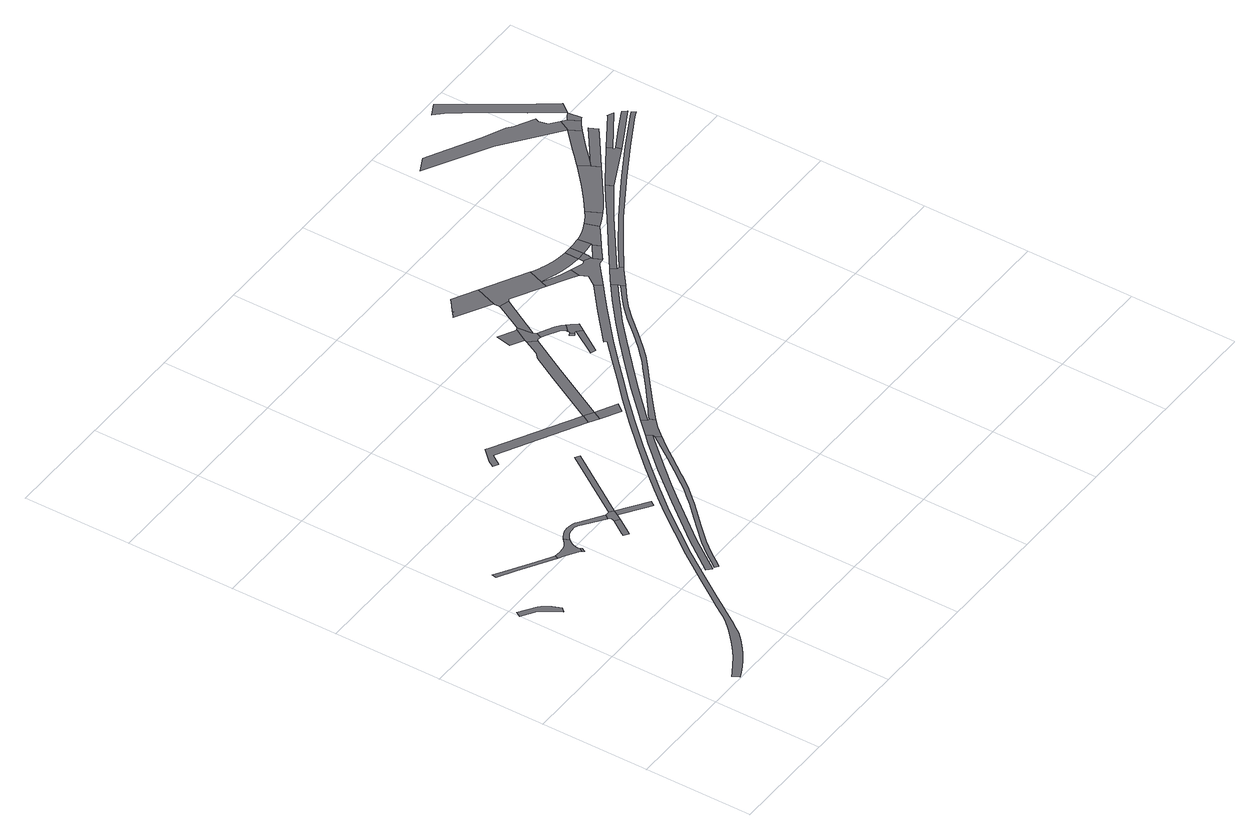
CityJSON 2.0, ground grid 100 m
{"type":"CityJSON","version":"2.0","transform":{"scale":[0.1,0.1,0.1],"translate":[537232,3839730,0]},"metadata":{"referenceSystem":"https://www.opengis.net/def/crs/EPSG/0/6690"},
"CityObjects":{
"road1":{"type":"Road","attributes":{"RoadStructureAttribute.sectionType":"1"},"geometry":[{"type":"MultiSurface","lod":"1","boundaries":[[[0,1,2,3,4,5,6,7,8,9,10,11,12,13]]]}]},
"road2":{"type":"Road","attributes":{"RoadStructureAttribute.sectionType":"1"},"geometry":[{"type":"MultiSurface","lod":"1","boundaries":[[[14,15,16,17,18,19,20,21]]]}]},
"road3":{"type":"Road","attributes":{"RoadStructureAttribute.sectionType":"1"},"geometry":[{"type":"MultiSurface","lod":"1","boundaries":[[[22,23,24,25,26,27,28,29,21,20,30,31,32,33,34,35,36,37,38,39]]]}]},
"road4":{"type":"Road","attributes":{"RoadStructureAttribute.sectionType":"1"},"geometry":[{"type":"MultiSurface","lod":"1","boundaries":[[[40,41,34,33]]]}]},
"road5":{"type":"Road","attributes":{"RoadStructureAttribute.sectionType":"1"},"geometry":[{"type":"MultiSurface","lod":"1","boundaries":[[[42,43,44,45,46,47,48,49,22,39,50,51,52,53,54,55,56,57,58]]]}]},
"road6":{"type":"Road","geometry":[{"type":"MultiSurface","lod":"1","boundaries":[[[59,60,61,62,63,64]]]}]},
"road7":{"type":"Road","geometry":[{"type":"MultiSurface","lod":"1","boundaries":[[[65,66,67,58,57,68,69,70,59,64,71,72]]]}]},
"road8":{"type":"Road","geometry":[{"type":"MultiSurface","lod":"1","boundaries":[[[73,74,75,72,71]]]}]},
"road9":{"type":"Road","attributes":{"RoadStructureAttribute.sectionType":"1"},"geometry":[{"type":"MultiSurface","lod":"1","boundaries":[[[76,77,78,79,80,81,82,83,84,85,86,87,88,89]]]}]},
"road10":{"type":"Road","attributes":{"RoadStructureAttribute.sectionType":"1"},"geometry":[{"type":"MultiSurface","lod":"1","boundaries":[[[90,91,92,65,72]]]}]},
"road11":{"type":"Road","geometry":[{"type":"MultiSurface","lod":"1","boundaries":[[[93,94,95,96,97,98,99,100,101,102,103,104,105,106,107,108,109,110,111,112,113,114,115,116,117,118,119]]]}]},
"road12":{"type":"Road","attributes":{"RoadStructureAttribute.sectionType":"1"},"geometry":[{"type":"MultiSurface","lod":"1","boundaries":[[[120,121,122,123,124,125,126,127,128,129,130,131,132,133,134,135,136,137,138,139,140,141,142,143,144,145,146,147,148,149,150,151,152,153,154,155,156,157,158,159,160,161,162,163,164,165,166,167,168,169,170,171,172,173,174,175,176,177,178,179]]]}]},
"road13":{"type":"Road","attributes":{"RoadStructureAttribute.sectionType":"1"},"geometry":[{"type":"MultiSurface","lod":"1","boundaries":[[[180,181,182,183,184,185,186,187,188,189]]]}]},
"road14":{"type":"Road","geometry":[{"type":"MultiSurface","lod":"1","boundaries":[[[189,188,190,191]]]}]},
"road15":{"type":"Road","geometry":[{"type":"MultiSurface","lod":"1","boundaries":[[[192,76,89,193,93,119,194,195,196,197,198,199]]]}]},
"road16":{"type":"Road","attributes":{"RoadStructureAttribute.sectionType":"1"},"geometry":[{"type":"MultiSurface","lod":"1","boundaries":[[[200,201,191,190]]]}]},
"road17":{"type":"Road","attributes":{"RoadStructureAttribute.sectionType":"1"},"geometry":[{"type":"MultiSurface","lod":"1","boundaries":[[[202,203,204,205,206,207,189,191,208,209]]]}]},
"road18":{"type":"Road","geometry":[{"type":"MultiSurface","lod":"1","boundaries":[[[210,211,212,213,214,215]]]}]},
"road19":{"type":"Road","geometry":[{"type":"MultiSurface","lod":"1","boundaries":[[[216,217,215,214,218,202,209,219,220,221,222,223]]]}]},
"road20":{"type":"Road","attributes":{"RoadStructureAttribute.sectionType":"1"},"geometry":[{"type":"MultiSurface","lod":"1","boundaries":[[[224,225,226,227,228,229,230,231,192,199,232,233,234,235,236,237,238,239]]]}]},
"road21":{"type":"Road","geometry":[{"type":"MultiSurface","lod":"1","boundaries":[[[240,241,242,243,244,245,246,247,248,249,250,251,252,253,254,197,196,255,256,257,258,259,260,261,262,263,264,265,266]]]}]},
"road22":{"type":"Road","attributes":{"RoadStructureAttribute.sectionType":"1"},"geometry":[{"type":"MultiSurface","lod":"1","boundaries":[[[267,268,269,270]]]}]},
"road23":{"type":"Road","attributes":{"RoadStructureAttribute.sectionType":"1"},"geometry":[{"type":"MultiSurface","lod":"1","boundaries":[[[271,272,222,221,273,274,275,276,277,278]]]}]},
"road24":{"type":"Road","geometry":[{"type":"MultiSurface","lod":"1","boundaries":[[[279,280,281,282]]]}]},
"road25":{"type":"Road","attributes":{"RoadStructureAttribute.sectionType":"1"},"geometry":[{"type":"MultiSurface","lod":"1","boundaries":[[[283,284,285,216,223,286]]]}]},
"road26":{"type":"Road","attributes":{"RoadStructureAttribute.sectionType":"1"},"geometry":[{"type":"MultiSurface","lod":"1","boundaries":[[[287,288,278,277,289,279,282,290,291,267,270]]]}]},
"road27":{"type":"Road","geometry":[{"type":"MultiSurface","lod":"1","boundaries":[[[292,293,294,295,296,297,298,299,300]]]}]},
"road28":{"type":"Road","geometry":[{"type":"MultiSurface","lod":"1","boundaries":[[[300,299,301,283,286,302,303,304,305,306]]]}]},
"road29":{"type":"Road","attributes":{"RoadStructureAttribute.sectionType":"1"},"geometry":[{"type":"MultiSurface","lod":"1","boundaries":[[[307,308,309,305,304,310,311,312]]]}]},
"road30":{"type":"Road","geometry":[{"type":"MultiSurface","lod":"1","boundaries":[[[313,314,315,316,317,318,306,305,319,320,321,322,323,324,325,326]]]}]},
"road31":{"type":"Road","geometry":[{"type":"MultiSurface","lod":"1","boundaries":[[[327,328,224,239,329,240,266,330,331,332,333,334]]]}]},
"road32":{"type":"Road","geometry":[{"type":"MultiSurface","lod":"1","boundaries":[[[335,336,337,312,311,338,120,179,339,340,341,342,343,344,345,346,347]]]}]},
"road33":{"type":"Road","attributes":{"RoadStructureAttribute.sectionType":"1"},"geometry":[{"type":"MultiSurface","lod":"1","boundaries":[[[348,349,350,351,352,353,347,346]]]}]},
"road34":{"type":"Road","geometry":[{"type":"MultiSurface","lod":"1","boundaries":[[[354,326,325,352,351,355]]]}]},
"road35":{"type":"Road","attributes":{"RoadStructureAttribute.sectionType":"1"},"geometry":[{"type":"MultiSurface","lod":"1","boundaries":[[[356,344,343,357,358]]]}]},
"road36":{"type":"Road","geometry":[{"type":"MultiSurface","lod":"1","boundaries":[[[359,360,361,355,351,362,363]]]}]},
"road37":{"type":"Road","geometry":[{"type":"MultiSurface","lod":"1","boundaries":[[[364,365,366,367,368,359,363,356,358,369,370]]]}]},
"road38":{"type":"Road","attributes":{"RoadStructureAttribute.sectionType":"1"},"geometry":[{"type":"MultiSurface","lod":"1","boundaries":[[[371,372,373,374,327,334,375,376,377]]]}]},
"road39":{"type":"Road","geometry":[{"type":"MultiSurface","lod":"1","boundaries":[[[378,379,380,364,370,381,382,383]]]}]},
"road40":{"type":"Road","geometry":[{"type":"MultiSurface","lod":"1","boundaries":[[[384,385,386,387,388,389,390,378,383,391,392,393,394]]]}]},
"road41":{"type":"Road","geometry":[{"type":"MultiSurface","lod":"1","boundaries":[[[395,396,397,398,399,400,401,402,403,404,405,406,407,408,409,332,331]]]}]},
"road42":{"type":"Road","geometry":[{"type":"MultiSurface","lod":"1","boundaries":[[[410,411,412,413,414,415,416,417,418,419,420,421,422]]]}]},
"road43":{"type":"Road","geometry":[{"type":"MultiSurface","lod":"1","boundaries":[[[423,424,371,377,425,426,427,428,429,430,431]]]}]},
"road44":{"type":"Road","attributes":{"RoadStructureAttribute.sectionType":"1"},"geometry":[{"type":"MultiSurface","lod":"1","boundaries":[[[421,432,433,434,384,394,435,436,437,438]]]}]},
"road45":{"type":"Road","attributes":{"RoadStructureAttribute.sectionType":"7"},"geometry":[{"type":"MultiSurface","lod":"1","boundaries":[[[439,440,394,393,441,442]]]}]},
"road46":{"type":"Road","attributes":{"RoadStructureAttribute.sectionType":"7"},"geometry":[{"type":"MultiSurface","lod":"1","boundaries":[[[443,444,445,446,447,448,449,450,451,452,453]]]}]},
"road47":{"type":"Road","geometry":[{"type":"MultiSurface","lod":"1","boundaries":[[[422,421,438,454,455,456]]]}]},
"road48":{"type":"Road","attributes":{"RoadStructureAttribute.sectionType":"1"},"geometry":[{"type":"MultiSurface","lod":"1","boundaries":[[[457,458,423,431,459]]]}]},
"road49":{"type":"Road","attributes":{"RoadStructureAttribute.sectionType":"1"},"geometry":[{"type":"MultiSurface","lod":"1","boundaries":[[[460,461,462,463,426,425,464,465,466,467]]]}]},
"road50":{"type":"Road","attributes":{"RoadStructureAttribute.sectionType":"1"},"geometry":[{"type":"MultiSurface","lod":"1","boundaries":[[[452,468,456,455,469,470]]]}]}
},
"vertices":[
[134,1805,0],[144,1793,0],[163,1768,0],[165,1766,0],[243,1629,0],[281,1669,0],[247,1749,0],[236,1768,0],[229,1779,0],[214,1801,0],[202,1819,0],[179,1838,0],[28,1939,0],[1,1892,0],
[754,2084,0],[633,2158,0],[455,2264,0],[306,2360,0],[299,2317,0],[450,2226,0],[766,2038,0],[779,2069,0],
[988,2131,0],[971,2116,0],[949,2099,0],[924,2081,0],[906,2073,0],[879,2068,0],[844,2065,0],[809,2065,0],[822,2005,0],[897,1958,0],[923,1941,0],[943,1923,0],[967,1959,0],[962,1976,0],[962,1996,0],[974,2029,0],[987,2054,0],[1006,2082,0],
[958,1904,0],[978,1941,0],
[1236,2141,0],[1205,2161,0],[1175,2171,0],[1145,2178,0],[1110,2180,0],[1063,2172,0],[1038,2162,0],[1013,2149,0],[1036,2107,0],[1063,2125,0],[1093,2133,0],[1116,2135,0],[1153,2136,0],[1186,2123,0],[1218,2101,0],[1393,1974,0],[1422,2013,0],
[1400,1916,0],[1307,1779,0],[1293,1758,0],[1335,1729,0],[1370,1780,0],[1443,1886,0],
[1467,2016,0],[1457,2011,0],[1439,2009,0],[1405,1966,0],[1412,1956,0],[1410,1938,0],[1477,1936,0],[1504,1984,0],
[1699,1783,0],[1736,1758,0],[1767,1803,0],
[2414,2290,0],[2353,2228,0],[2124,1978,0],[1958,1786,0],[1854,1665,0],[1537,1276,0],[1310,969,0],[1348,928,0],[1580,1242,0],[1897,1630,0],[2031,1786,0],[2165,1942,0],[2393,2190,0],[2446,2245,0],
[1911,2587,0],[1873,2613,0],[1479,2031,0],
[2445,2217,0],[2275,1986,0],[2132,1793,0],[2127,1787,0],[2043,1677,0],[1983,1609,0],[1911,1530,0],[1837,1455,0],[1708,1325,0],[1574,1186,0],[1482,1076,0],[1382,944,0],[1372,933,0],[1402,906,0],[1412,921,0],[1511,1053,0],[1602,1161,0],[1734,1299,0],[1864,1429,0],[1938,1505,0],[2011,1584,0],[2072,1653,0],[2162,1771,0],[2175,1788,0],[2305,1963,0],[2393,2080,0],[2476,2179,0],
[3717,3666,0],[3657,3616,0],[3471,3460,0],[3181,3209,0],[3201,3188,0],[3032,3029,0],[2870,2872,0],[2674,2686,0],[2480,2496,0],[2273,2278,0],[2085,2073,0],[1899,1862,0],[1833,1784,0],[1716,1646,0],[1550,1433,0],[1380,1213,0],[1193,948,0],[1077,781,0],[988,652,0],[935,574,0],[900,525,0],[866,481,0],[805,416,0],[732,348,0],[669,292,0],[599,234,0],[536,188,0],[463,141,0],[379,90,0],[338,68,0],[370,9,0],[415,27,0],[479,62,0],[552,105,0],[623,152,0],[669,189,0],[727,236,0],[768,275,0],[810,319,0],[849,371,0],[900,440,0],[972,548,0],[1025,626,0],[1077,703,0],[1230,922,0],[1416,1186,0],[1586,1406,0],[1751,1618,0],[1893,1785,0],[1933,1832,0],[2118,2043,0],[2306,2247,0],[2512,2464,0],[2705,2654,0],[2901,2840,0],[3063,2997,0],[3233,3155,0],[3519,3402,0],[3658,3519,0],[3755,3600,0],
[1951,3046,0],[1590,3242,0],[1553,3263,0],[1488,3196,0],[1452,3159,0],[1416,3100,0],[1461,3071,0],[1530,3174,0],[2289,2761,0],[2333,2842,0],
[2379,2712,0],[2421,2791,0],
[2544,2424,0],[2448,2229,0],[2493,2199,0],[2551,2268,0],[2618,2332,0],[2600,2380,0],[2591,2377,0],[2576,2378,0],
[2553,2617,0],[2612,2687,0],
[2837,3722,0],[2771,3594,0],[2753,3571,0],[2731,3551,0],[2719,3538,0],[2584,3297,0],[2699,3308,0],[2898,3660,0],
[2898,3880,0],[2757,3954,0],[2724,3813,0],[2822,3762,0],[2842,3747,0],[2913,3873,0],
[2938,3885,0],[2925,3878,0],[2842,3737,0],[2912,3665,0],[2930,3665,0],[2947,3663,0],[2969,3716,0],[2954,3738,0],
[3804,3557,0],[3659,3446,0],[3656,3444,0],[3441,3268,0],[3254,3103,0],[3041,2907,0],[2824,2705,0],[2593,2474,0],[2632,2435,0],[2862,2665,0],[3078,2867,0],[3291,3062,0],[3477,3227,0],[3660,3376,0],[3690,3400,0],[3830,3507,0],
[3831,3479,0],[3717,3392,0],[3660,3341,0],[3614,3301,0],[3529,3215,0],[3392,3061,0],[3284,2943,0],[3199,2863,0],[3150,2819,0],[3091,2771,0],[2978,2679,0],[2913,2626,0],[2689,2452,0],[2645,2420,0],[2620,2398,0],[2803,2490,0],[3002,2650,0],[3115,2742,0],[3174,2790,0],[3224,2835,0],[3310,2917,0],[3419,3035,0],[3557,3189,0],[3640,3274,0],[3660,3292,0],[3741,3363,0],[3854,3450,0],
[3167,3465,0],[3012,3224,0],[3060,3204,0],[3208,3425,0],
[3160,3608,0],[3120,3640,0],[2980,3648,0],[3101,3580,0],[3116,3565,0],[3129,3532,0],[3131,3522,0],[3188,3583,0],
[3122,3500,0],[3097,3485,0],[3117,3447,0],[3138,3460,0],
[3080,4149,0],[3070,4124,0],[2967,3933,0],[3170,4120,0],
[3257,3499,0],[3216,3551,0],[3129,3510,0],[3147,3465,0],[3159,3470,0],
[2933,4521,0],[2874,4474,0],[2816,4427,0],[2822,4416,0],[3035,4295,0],[2809,4421,0],[2758,4381,0],[3078,4203,0],[3152,4403,0],
[3082,4172,0],[3184,4131,0],[3202,4135,0],[3493,3974,0],[3518,4040,0],[3569,4178,0],
[3686,3952,0],[3654,3968,0],[3540,4022,0],[3655,3885,0],[3752,3831,0],[3773,3923,0],
[3840,4088,0],[3769,4098,0],[3710,4118,0],[3655,4136,0],[3652,4137,0],[3596,4163,0],[3540,4031,0],[3626,4001,0],[3653,3993,0],[3712,3976,0],[3807,3958,0],[3915,3948,0],[3919,3948,0],[3921,4079,0],
[3955,3668,0],[3852,3594,0],[3835,3492,0],[4015,3574,0],[4035,3588,0],[4013,3618,0],[3999,3617,0],[3987,3624,0],
[3913,3893,0],[3904,3887,0],[3886,3885,0],[3786,3761,0],[3948,3762,0],[3958,3770,0],[3965,3774,0],[4002,3780,0],[4021,3784,0],[3988,3855,0],[3982,3858,0],[3983,3867,0],[3920,3903,0],
[3996,3904,0],[3999,3929,0],[3999,3944,0],[3997,3949,0],[3920,3946,0],[3922,3921,0],
[3980,4077,0],[3995,4077,0],
[4122,3949,0],[4047,3804,0],[4155,3884,0],
[4116,4085,0],[4098,4083,0],[4039,4078,0],[4074,3957,0],[4128,3965,0],
[4304,4150,0],[4279,4138,0],[4234,4117,0],[4184,4099,0],[4141,4089,0],[4247,3952,0],[4345,4028,0],
[4791,4273,0],[4656,4179,0],[4468,4039,0],[4136,3799,0],[4168,3754,0],[4501,3995,0],[4821,4209,0],
[4433,4230,0],[4384,4194,0],[4332,4164,0],[4380,4043,0],[4433,4066,0],[4495,4097,0],
[4863,4593,0],[4819,4552,0],[4694,4440,0],[4608,4369,0],[4549,4319,0],[4492,4275,0],[4446,4240,0],[4551,4133,0],[4648,4199,0],[4960,4427,0],[4923,4500,0],
[4261,3746,0],[4537,3928,0],[4791,4082,0],[4974,4190,0],[5293,4370,0],[5620,4541,0],[5676,4566,0],[5662,4587,0],[5657,4601,0],[5603,4575,0],[5275,4403,0],[4955,4222,0],[4772,4115,0],[4517,3960,0],[4240,3777,0],
[5162,5071,0],[5143,5155,0],[5156,5191,0],[4985,5283,0],[4931,5324,0],[4720,5422,0],[4371,5607,0],[4251,5675,0],[4109,5606,0],[4668,5295,0],[4688,5280,0],[5186,4899,0],[5244,5006,0],
[5180,4522,0],[4827,4297,0],[5237,4411,0],[5221,4459,0],[5213,4457,0],[5206,4458,0],[5200,4463,0],[5199,4474,0],[5206,4480,0],
[5020,4744,0],[4928,4654,0],[4872,4601,0],[4947,4522,0],[5003,4575,0],[5095,4664,0],[5242,4797,0],
[5299,4776,0],[5234,4730,0],[5284,4663,0],[5336,4700,0],
[5314,5286,0],[4852,5970,0],[4731,5910,0],[4826,5811,0],[4893,5721,0],[5060,5476,0],[5182,5285,0],[5310,5103,0],[5357,5029,0],[5362,5020,0],[5436,5116,0],
[5302,4848,0],[5340,4875,0],[5288,4971,0],
[5513,4735,0],[5506,4730,0],[5569,4711,0],
[5620,4669,0],[5616,4667,0],[5594,4656,0],[5414,4563,0],[5438,4518,0],[5617,4612,0],[5647,4627,0],[5650,4629,0],
[5325,4997,0],[5362,4887,0],[5376,4894,0]
]}
